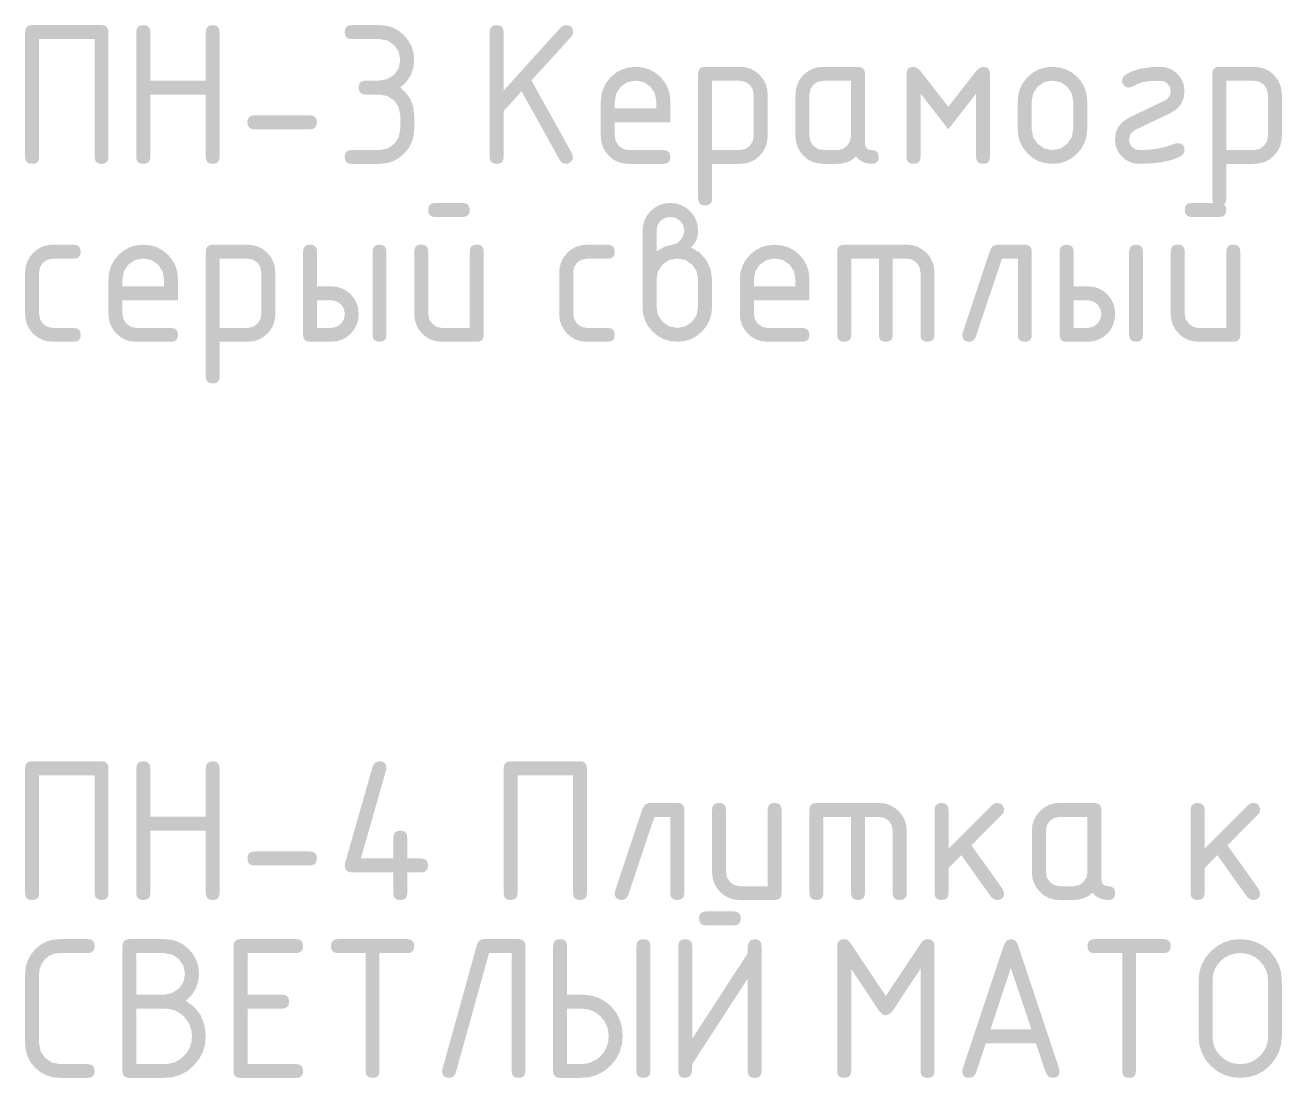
# Model space of a CAD drawing. Header units: millimetres. Extents: x 0 to 1189, y 0 to 841.
# Drawn here: x 1006.08 to 1033.48, y 406.19 to 429.15 of the extents above; entities that cross this region are included whole.
import ezdxf

# ---------------------------------------------------------------- set-up
doc = ezdxf.new("R2010")
doc.units = ezdxf.units.MM

msp = doc.modelspace()

# ---------------------------------------------------------------- hatches: boundary and pattern name
h = msp.add_hatch(color=7)
h.dxf.hatch_style = 2
h.paths.add_polyline_path([(1006.235297, 429.153161), (1007.750588, 429.153161), (1007.814916, 429.143653), (1007.861313, 429.115127), (1007.889416, 429.067585), (1007.898865, 429.001026), (1007.898865, 426.274715), (1007.889416, 426.208526), (1007.861313, 426.162336), (1007.814916, 426.135266), (1007.750588, 426.126438), (1007.684028, 426.135266), (1007.636486, 426.162336), (1007.607961, 426.208526), (1007.598452, 426.274715), (1007.598452, 428.848339), (1006.387432, 428.848339), (1006.387432, 426.274715), (1006.377924, 426.208526), (1006.349398, 426.162336), (1006.301856, 426.135266), (1006.235297, 426.126438), (1006.168419, 426.135266), (1006.120713, 426.162336), (1006.092127, 426.208526), (1006.08261, 426.274715), (1006.08261, 429.001026), (1006.092127, 429.067585), (1006.120713, 429.115127), (1006.168419, 429.143653)])
h = msp.add_hatch(color=7)
h.dxf.hatch_style = 2
h.paths.add_polyline_path([(1008.504978, 426.274715), (1008.504978, 429.001026), (1008.514496, 429.067585), (1008.543081, 429.115127), (1008.590787, 429.143653), (1008.657665, 429.153161), (1008.724224, 429.143653), (1008.771767, 429.115127), (1008.800292, 429.067585), (1008.809801, 429.001026), (1008.809801, 427.942693), (1010.02082, 427.942693), (1010.02082, 429.001026), (1010.030329, 429.067585), (1010.058854, 429.115127), (1010.106397, 429.143653), (1010.172956, 429.153161), (1010.237284, 429.143653), (1010.283681, 429.115127), (1010.311785, 429.067585), (1010.321233, 429.001026), (1010.321233, 426.274715), (1010.311785, 426.208526), (1010.283681, 426.162336), (1010.237284, 426.135266), (1010.172956, 426.126438), (1010.106397, 426.135266), (1010.058854, 426.162336), (1010.030329, 426.208526), (1010.02082, 426.274715), (1010.02082, 427.63787), (1008.809801, 427.63787), (1008.809801, 426.274715), (1008.800292, 426.208526), (1008.771767, 426.162336), (1008.724224, 426.135266), (1008.657665, 426.126438), (1008.590787, 426.135266), (1008.543081, 426.162336), (1008.514496, 426.208526)])
h = msp.add_hatch(color=7)
h.dxf.hatch_style = 2
h.paths.add_polyline_path([(1013.806928, 427.63787), (1013.502106, 427.63787), (1013.437778, 427.647379), (1013.391381, 427.675904), (1013.363277, 427.723447), (1013.353829, 427.790006), (1013.363277, 427.856884), (1013.391381, 427.90459), (1013.437778, 427.933175), (1013.502106, 427.942693), (1013.806928, 427.942693), (1013.981939, 427.976454), (1014.128838, 428.073882), (1014.227712, 428.220298), (1014.260027, 428.39524), (1014.227712, 428.570665), (1014.128838, 428.71715), (1013.981939, 428.816024), (1013.806928, 428.848339), (1013.201694, 428.848339), (1013.134816, 428.857856), (1013.08711, 428.886442), (1013.058524, 428.934148), (1013.049007, 429.001026), (1013.058524, 429.067585), (1013.08711, 429.115127), (1013.134816, 429.143653), (1013.201694, 429.153161), (1013.806928, 429.153161), (1013.957505, 429.139648), (1014.097488, 429.098798), (1014.225585, 429.030146), (1014.340505, 428.933226), (1014.43788, 428.815835), (1014.508074, 428.686558), (1014.550569, 428.546118), (1014.564849, 428.39524), (1014.545746, 428.216802), (1014.488506, 428.056243), (1014.393232, 427.913874), (1014.260027, 427.790006), (1014.393232, 427.66637), (1014.488506, 427.523976), (1014.545746, 427.363288), (1014.564849, 427.184771), (1014.564849, 426.879949), (1014.550569, 426.729993), (1014.508074, 426.591044), (1014.43788, 426.463153), (1014.340505, 426.346373), (1014.223725, 426.249686), (1014.095834, 426.181008), (1013.956885, 426.140029), (1013.806928, 426.126438), (1013.201694, 426.126438), (1013.134816, 426.135266), (1013.08711, 426.162336), (1013.058524, 426.208526), (1013.049007, 426.274715), (1013.058524, 426.341274), (1013.08711, 426.388817), (1013.134816, 426.417342), (1013.201694, 426.42685), (1013.806928, 426.42685), (1013.981939, 426.46137), (1014.128838, 426.562449), (1014.227712, 426.707488), (1014.260027, 426.884359), (1014.260027, 427.184771), (1014.227712, 427.359782), (1014.128838, 427.506681), (1013.981939, 427.605555)])
h = msp.add_hatch(color=7)
h.dxf.hatch_style = 2
h.paths.add_polyline_path([(1016.905131, 427.709528), (1016.515422, 427.277927), (1016.515422, 426.274715), (1016.505913, 426.208526), (1016.477388, 426.162336), (1016.429846, 426.135266), (1016.363287, 426.126438), (1016.296409, 426.135266), (1016.248703, 426.162336), (1016.220117, 426.208526), (1016.2106, 426.274715), (1016.2106, 429.001026), (1016.220117, 429.067585), (1016.248703, 429.115127), (1016.296409, 429.143653), (1016.363287, 429.153161), (1016.429846, 429.143653), (1016.477388, 429.115127), (1016.505913, 429.067585), (1016.515422, 429.001026), (1016.515422, 427.726616), (1017.760066, 429.102449), (1017.814774, 429.140414), (1017.878577, 429.153161), (1017.942906, 429.143653), (1017.989303, 429.115127), (1018.017406, 429.067585), (1018.026854, 429.001026), (1018.017346, 428.946938), (1017.98882, 428.899051), (1017.120656, 427.946551), (1018.005908, 426.350783), (1018.026854, 426.274715), (1018.016312, 426.220627), (1017.980552, 426.17274), (1017.932665, 426.13698), (1017.878577, 426.126438), (1017.796722, 426.145455), (1017.742978, 426.202506)])
h = msp.add_hatch(color=7)
h.paths.add_polyline_path([(1019.390889, 427.942693), (1019.215878, 427.910378), (1019.068979, 427.811503), (1018.970105, 427.664604), (1018.93779, 427.489594), (1018.93779, 427.336907), (1019.843988, 427.336907), (1019.843988, 427.489594), (1019.811673, 427.664604), (1019.712799, 427.811503), (1019.5659, 427.910378)])
h.paths.add_polyline_path([(1018.93779, 427.032636), (1018.93779, 426.731673), (1018.960114, 426.616055), (1019.027087, 426.516147), (1019.124859, 426.449175), (1019.238754, 426.42685), (1019.996123, 426.42685), (1020.063001, 426.417342), (1020.110707, 426.388817), (1020.139293, 426.341274), (1020.14881, 426.274715), (1020.139293, 426.208526), (1020.110707, 426.162336), (1020.063001, 426.135266), (1019.996123, 426.126438), (1019.238754, 426.126438), (1019.116341, 426.136903), (1019.004005, 426.168813), (1018.902108, 426.222944), (1018.811011, 426.300071), (1018.733195, 426.393089), (1018.677548, 426.495201), (1018.644122, 426.607649), (1018.632968, 426.731673), (1018.632968, 427.485184), (1018.646568, 427.63769), (1018.687607, 427.777948), (1018.756449, 427.906321), (1018.853454, 428.02317), (1018.969985, 428.119857), (1019.098194, 428.188535), (1019.238392, 428.229514), (1019.390889, 428.243105), (1019.543386, 428.229574), (1019.683584, 428.189017), (1019.811794, 428.121484), (1019.928324, 428.027028), (1020.025329, 427.910498), (1020.094171, 427.782289), (1020.135211, 427.642091), (1020.14881, 427.489594), (1020.14881, 427.032636)])
h = msp.add_hatch(color=7)
h.paths.add_polyline_path([(1020.754629, 428.094828), (1020.764146, 428.159156), (1020.792731, 428.205553), (1020.840437, 428.233657), (1020.907315, 428.243105), (1021.664685, 428.243105), (1021.787098, 428.23202), (1021.899434, 428.199077), (1022.001331, 428.144739), (1022.092428, 428.069472), (1022.170244, 427.975834), (1022.225891, 427.872688), (1022.259317, 427.760034), (1022.270471, 427.63787), (1022.270471, 426.731673), (1022.259317, 426.609509), (1022.225891, 426.496855), (1022.170244, 426.393709), (1022.092428, 426.300071), (1022.001331, 426.222944), (1021.899434, 426.168813), (1021.787098, 426.136903), (1021.664685, 426.126438), (1021.059451, 426.126438), (1021.059451, 425.364659), (1021.049942, 425.30033), (1021.021417, 425.253933), (1020.973875, 425.22583), (1020.907315, 425.216382), (1020.840437, 425.22583), (1020.792731, 425.253933), (1020.764146, 425.30033), (1020.754629, 425.364659)])
h.paths.add_polyline_path([(1021.059451, 427.938283), (1021.059451, 426.42685), (1021.664685, 426.42685), (1021.780234, 426.449175), (1021.876352, 426.516147), (1021.943324, 426.614401), (1021.965649, 426.731673), (1021.965649, 427.63787), (1021.943876, 427.755142), (1021.880762, 427.853396), (1021.782438, 427.918163), (1021.664685, 427.938283)])
h = msp.add_hatch(color=7)
h.paths.add_polyline_path([(1024.087309, 427.938283), (1023.482075, 427.938283), (1023.364322, 427.91651), (1023.265998, 427.853396), (1023.202884, 427.755142), (1023.181111, 427.63787), (1023.181111, 426.731673), (1023.203436, 426.616055), (1023.270408, 426.516147), (1023.36818, 426.449175), (1023.482075, 426.42685), (1023.786346, 426.42685), (1023.901894, 426.449175), (1023.998012, 426.516147), (1024.064985, 426.614401), (1024.087309, 426.731673)])
h.paths.add_polyline_path([(1024.692544, 426.274715), (1024.683095, 426.208526), (1024.654992, 426.162336), (1024.608595, 426.135266), (1024.544267, 426.126438), (1024.44187, 426.136016), (1024.35017, 426.165023), (1024.268702, 426.213875), (1024.197001, 426.282983), (1024.107334, 426.213875), (1024.009243, 426.165023), (1023.902368, 426.136016), (1023.786346, 426.126438), (1023.482075, 426.126438), (1023.359662, 426.136903), (1023.247326, 426.168813), (1023.145429, 426.222944), (1023.054332, 426.300071), (1022.976516, 426.393089), (1022.920869, 426.495201), (1022.887443, 426.607649), (1022.876289, 426.731673), (1022.876289, 427.63787), (1022.887443, 427.760034), (1022.920869, 427.872688), (1022.976516, 427.975834), (1023.054332, 428.069472), (1023.145429, 428.144739), (1023.247326, 428.199077), (1023.359662, 428.23202), (1023.482075, 428.243105), (1024.239445, 428.243105), (1024.306323, 428.233657), (1024.354029, 428.205553), (1024.382614, 428.159156), (1024.392131, 428.094828), (1024.392131, 426.579537), (1024.40164, 426.512659), (1024.430165, 426.464953), (1024.477707, 426.436368), (1024.544267, 426.42685), (1024.608595, 426.417342), (1024.654992, 426.388817), (1024.683095, 426.341274)])
h = msp.add_hatch(color=7)
h.dxf.hatch_style = 2
h.paths.add_polyline_path([(1026.208714, 426.879949), (1025.60348, 427.658817), (1025.60348, 426.274715), (1025.593971, 426.208526), (1025.565446, 426.162336), (1025.517903, 426.135266), (1025.451344, 426.126438), (1025.384466, 426.135266), (1025.33676, 426.162336), (1025.308175, 426.208526), (1025.298657, 426.274715), (1025.298657, 428.094828), (1025.308175, 428.159156), (1025.33676, 428.205553), (1025.384466, 428.233657), (1025.451344, 428.243105), (1025.527412, 428.220298), (1025.60348, 428.149949), (1026.208714, 427.371082), (1026.814499, 428.149949), (1026.890567, 428.220298), (1026.966635, 428.243105), (1027.030963, 428.233657), (1027.07736, 428.205553), (1027.105464, 428.159156), (1027.114912, 428.094828), (1027.114912, 426.274715), (1027.105464, 426.208526), (1027.07736, 426.162336), (1027.030963, 426.135266), (1026.966635, 426.126438), (1026.900076, 426.135266), (1026.852533, 426.162336), (1026.824008, 426.208526), (1026.814499, 426.274715), (1026.814499, 427.658817)])
h = msp.add_hatch(color=7)
h.paths.add_polyline_path([(1027.721026, 426.879949), (1027.721026, 427.485184), (1027.734625, 427.63769), (1027.775665, 427.777948), (1027.844507, 427.906321), (1027.941512, 428.02317), (1028.058042, 428.119857), (1028.186251, 428.188535), (1028.32645, 428.229514), (1028.478947, 428.243105), (1028.631444, 428.229574), (1028.771642, 428.189017), (1028.899851, 428.121484), (1029.016382, 428.027028), (1029.113387, 427.910429), (1029.182228, 427.781738), (1029.223268, 427.64023), (1029.236868, 427.485184), (1029.236868, 426.879949), (1029.222588, 426.729993), (1029.180093, 426.591044), (1029.109899, 426.463153), (1029.012523, 426.346373), (1028.897603, 426.249686), (1028.769506, 426.181008), (1028.629523, 426.140029), (1028.478947, 426.126438), (1028.32645, 426.140029), (1028.186251, 426.181008), (1028.058042, 426.249686), (1027.941512, 426.346373), (1027.844507, 426.463153), (1027.775665, 426.591044), (1027.734625, 426.729993)])
h.paths.add_polyline_path([(1028.932046, 426.884359), (1028.932046, 427.489594), (1028.899731, 427.663157), (1028.800856, 427.811503), (1028.653958, 427.910378), (1028.478947, 427.942693), (1028.303936, 427.910378), (1028.157037, 427.811503), (1028.058163, 427.663157), (1028.025848, 427.489594), (1028.025848, 426.884359), (1028.058163, 426.707488), (1028.157037, 426.562449), (1028.303936, 426.46137), (1028.478947, 426.42685), (1028.653958, 426.46137), (1028.800856, 426.562449), (1028.899731, 426.708935)])
h = msp.add_hatch(color=7)
h.dxf.hatch_style = 2
h.paths.add_polyline_path([(1031.205842, 426.579537), (1031.27272, 426.57002), (1031.320426, 426.541434), (1031.349011, 426.493728), (1031.358528, 426.42685), (1031.336755, 426.351265), (1031.273641, 426.291803), (1031.107855, 426.219456), (1030.902329, 426.167779), (1030.657012, 426.136773), (1030.371853, 426.126438), (1030.267277, 426.135947), (1030.169833, 426.164472), (1030.080243, 426.212014), (1029.999231, 426.278574), (1029.930123, 426.359654), (1029.881271, 426.449726), (1029.852264, 426.54848), (1029.842686, 426.655605), (1029.861789, 426.809428), (1029.91903, 426.940721), (1030.014304, 427.049069), (1030.147508, 427.13406), (1030.930785, 427.51054), (1030.983943, 427.546507), (1031.022425, 427.591568), (1031.045817, 427.646966), (1031.053706, 427.713938), (1031.037721, 427.800617), (1030.990316, 427.874893), (1030.914387, 427.922504), (1030.829362, 427.938283), (1030.603226, 427.931461), (1030.444062, 427.908517), (1030.336093, 427.870621), (1030.215308, 427.807094), (1030.147508, 427.790006), (1030.089837, 427.800066), (1030.041675, 427.832449), (1030.005915, 427.883712), (1029.995373, 427.938283), (1030.014941, 428.013937), (1030.07585, 428.073882), (1030.222577, 428.148459), (1030.396795, 428.201281), (1030.598919, 428.232709), (1030.829362, 428.243105), (1030.933937, 428.233596), (1031.031382, 428.205071), (1031.120972, 428.157529), (1031.201983, 428.090969), (1031.271092, 428.008261), (1031.319943, 427.91837), (1031.348951, 427.820521), (1031.358528, 427.713938), (1031.339425, 427.560115), (1031.282185, 427.428822), (1031.186911, 427.320474), (1031.053706, 427.235483), (1030.274839, 426.862862), (1030.179341, 426.780111), (1030.147508, 426.655605), (1030.163494, 426.568926), (1030.210898, 426.49465), (1030.285174, 426.444834), (1030.371853, 426.42685), (1030.587051, 426.435627), (1030.787883, 426.461922), (1030.974452, 426.505683), (1031.146862, 426.566859)])
h = msp.add_hatch(color=7)
h.paths.add_polyline_path([(1031.964347, 428.094828), (1031.973864, 428.159156), (1032.00245, 428.205553), (1032.050156, 428.233657), (1032.117034, 428.243105), (1032.874403, 428.243105), (1032.996816, 428.23202), (1033.109152, 428.199077), (1033.211049, 428.144739), (1033.302146, 428.069472), (1033.379962, 427.975834), (1033.435609, 427.872688), (1033.469035, 427.760034), (1033.480189, 427.63787), (1033.480189, 426.731673), (1033.469035, 426.609509), (1033.435609, 426.496855), (1033.379962, 426.393709), (1033.302146, 426.300071), (1033.211049, 426.222944), (1033.109152, 426.168813), (1032.996816, 426.136903), (1032.874403, 426.126438), (1032.269169, 426.126438), (1032.269169, 425.364659), (1032.25966, 425.30033), (1032.231135, 425.253933), (1032.183593, 425.22583), (1032.117034, 425.216382), (1032.050156, 425.22583), (1032.00245, 425.253933), (1031.973864, 425.30033), (1031.964347, 425.364659)])
h.paths.add_polyline_path([(1032.269169, 427.938283), (1032.269169, 426.42685), (1032.874403, 426.42685), (1032.989952, 426.449175), (1033.08607, 426.516147), (1033.153043, 426.614401), (1033.175367, 426.731673), (1033.175367, 427.63787), (1033.153594, 427.755142), (1033.09048, 427.853396), (1032.992157, 427.918163), (1032.874403, 427.938283)])
h = msp.add_hatch(color=7)
h.dxf.hatch_style = 2
h.paths.add_polyline_path([(1012.290502, 426.879949), (1011.080033, 426.879949), (1011.013155, 426.889467), (1010.965449, 426.918052), (1010.936864, 426.965758), (1010.927347, 427.032636), (1010.936864, 427.099195), (1010.965449, 427.146738), (1011.013155, 427.175263), (1011.080033, 427.184771), (1012.290502, 427.184771), (1012.35738, 427.175263), (1012.405086, 427.146738), (1012.433672, 427.099195), (1012.443189, 427.032636), (1012.433672, 426.965758), (1012.405086, 426.918052), (1012.35738, 426.889467)])
h = msp.add_hatch(color=7)
h.paths.add_polyline_path([(1016.081208, 424.214264), (1016.081208, 422.394151), (1016.071691, 422.327962), (1016.043105, 422.281772), (1015.995399, 422.254702), (1015.928522, 422.245874), (1015.171152, 422.245874), (1015.048739, 422.256339), (1014.936403, 422.288249), (1014.834506, 422.34238), (1014.743409, 422.419507), (1014.665593, 422.513145), (1014.609946, 422.616291), (1014.57652, 422.728946), (1014.565366, 422.851109), (1014.565366, 424.214264), (1014.574883, 424.281142), (1014.603469, 424.328848), (1014.651175, 424.357434), (1014.718053, 424.366951), (1014.784612, 424.357434), (1014.832154, 424.328848), (1014.86068, 424.281142), (1014.870188, 424.214264), (1014.870188, 422.851109), (1014.892512, 422.735974), (1014.959485, 422.639442), (1015.057257, 422.569093), (1015.171152, 422.546287), (1015.776386, 422.546287), (1015.776386, 424.214264), (1015.785895, 424.281142), (1015.81442, 424.328848), (1015.861962, 424.357434), (1015.928522, 424.366951), (1015.995399, 424.357434), (1016.043105, 424.328848), (1016.071691, 424.281142)])
h.paths.add_polyline_path([(1015.623699, 424.967775), (1015.018465, 424.967775), (1014.954137, 424.977292), (1014.90774, 425.005878), (1014.879636, 425.053584), (1014.870188, 425.120462), (1014.879636, 425.187021), (1014.90774, 425.234563), (1014.954137, 425.263089), (1015.018465, 425.272597), (1015.623699, 425.272597), (1015.690577, 425.263089), (1015.738283, 425.234563), (1015.766869, 425.187021), (1015.776386, 425.120462), (1015.766869, 425.053584), (1015.738283, 425.005878), (1015.690577, 424.977292)])
h = msp.add_hatch(color=7)
h.paths.add_polyline_path([(1019.847305, 424.214264), (1020.031204, 424.324989), (1020.19898, 424.362541), (1020.290344, 424.390033), (1020.372613, 424.468374), (1020.43304, 424.567869), (1020.452539, 424.667363), (1020.430491, 424.78491), (1020.363794, 424.883439), (1020.265539, 424.947725), (1020.148268, 424.967775), (1020.030515, 424.946071), (1019.932192, 424.883439), (1019.869078, 424.78491), (1019.847305, 424.667363)])
h.paths.add_polyline_path([(1020.600816, 424.30301), (1020.788781, 424.188977), (1020.935404, 424.024095), (1021.027043, 423.824417), (1021.058325, 423.60903), (1021.058325, 422.999386), (1021.044045, 422.848809), (1021.00155, 422.708826), (1020.931356, 422.580729), (1020.83398, 422.465809), (1020.71906, 422.369123), (1020.590963, 422.300445), (1020.45098, 422.259465), (1020.300404, 422.245874), (1020.147907, 422.259465), (1020.007708, 422.300445), (1019.879499, 422.369123), (1019.762969, 422.465809), (1019.665964, 422.582589), (1019.597122, 422.71048), (1019.556082, 422.849429), (1019.542483, 422.999386), (1019.542483, 424.667363), (1019.553636, 424.789526), (1019.587062, 424.902181), (1019.642709, 425.005327), (1019.720525, 425.098965), (1019.813483, 425.174464), (1019.915173, 425.228776), (1020.026476, 425.26159), (1020.148268, 425.272597), (1020.270431, 425.26153), (1020.383086, 425.228293), (1020.486232, 425.172836), (1020.57987, 425.095106), (1020.655137, 425.003699), (1020.709474, 424.901698), (1020.742418, 424.789466), (1020.753503, 424.667363), (1020.743986, 424.558575), (1020.7154, 424.461415), (1020.667694, 424.37614)])
h.paths.add_polyline_path([(1020.753503, 423.003795), (1020.753503, 423.60903), (1020.721188, 423.782594), (1020.622314, 423.930939), (1020.475415, 424.029814), (1020.300404, 424.062129), (1020.125393, 424.029814), (1019.978494, 423.930939), (1019.87962, 423.782594), (1019.847305, 423.60903), (1019.847305, 423.003795), (1019.87962, 422.826924), (1019.978494, 422.681886), (1020.125393, 422.580806), (1020.300404, 422.546287), (1020.475415, 422.580806), (1020.622314, 422.681886), (1020.721188, 422.828371)])
h = msp.add_hatch(color=7)
h.paths.add_polyline_path([(1032.573422, 424.214264), (1032.573422, 422.394151), (1032.563905, 422.327962), (1032.535319, 422.281772), (1032.487613, 422.254702), (1032.420735, 422.245874), (1031.663365, 422.245874), (1031.540953, 422.256339), (1031.428617, 422.288249), (1031.326719, 422.34238), (1031.235622, 422.419507), (1031.157806, 422.513145), (1031.102159, 422.616291), (1031.068733, 422.728946), (1031.05758, 422.851109), (1031.05758, 424.214264), (1031.067097, 424.281142), (1031.095683, 424.328848), (1031.143389, 424.357434), (1031.210266, 424.366951), (1031.276826, 424.357434), (1031.324368, 424.328848), (1031.352893, 424.281142), (1031.362402, 424.214264), (1031.362402, 422.851109), (1031.384726, 422.735974), (1031.451699, 422.639442), (1031.549471, 422.569093), (1031.663365, 422.546287), (1032.2686, 422.546287), (1032.2686, 424.214264), (1032.278108, 424.281142), (1032.306634, 424.328848), (1032.354176, 424.357434), (1032.420735, 424.366951), (1032.487613, 424.357434), (1032.535319, 424.328848), (1032.563905, 424.281142)])
h.paths.add_polyline_path([(1032.115913, 424.967775), (1031.510679, 424.967775), (1031.44635, 424.977292), (1031.399953, 425.005878), (1031.37185, 425.053584), (1031.362402, 425.120462), (1031.37185, 425.187021), (1031.399953, 425.234563), (1031.44635, 425.263089), (1031.510679, 425.272597), (1032.115913, 425.272597), (1032.182791, 425.263089), (1032.230497, 425.234563), (1032.259083, 425.187021), (1032.2686, 425.120462), (1032.259083, 425.053584), (1032.230497, 425.005878), (1032.182791, 424.977292)])
h = msp.add_hatch(color=7)
h.dxf.hatch_style = 2
h.paths.add_polyline_path([(1006.387432, 423.757307), (1006.387432, 422.851109), (1006.409757, 422.735491), (1006.476729, 422.635583), (1006.574501, 422.568611), (1006.688396, 422.546287), (1007.140944, 422.546287), (1007.207822, 422.536778), (1007.255527, 422.508253), (1007.284113, 422.46071), (1007.29363, 422.394151), (1007.284113, 422.327962), (1007.255527, 422.281772), (1007.207822, 422.254702), (1007.140944, 422.245874), (1006.688396, 422.245874), (1006.565983, 422.256339), (1006.453647, 422.288249), (1006.35175, 422.34238), (1006.260653, 422.419507), (1006.182837, 422.512525), (1006.12719, 422.614637), (1006.093764, 422.727085), (1006.08261, 422.851109), (1006.08261, 423.757307), (1006.093764, 423.87947), (1006.12719, 423.992124), (1006.182837, 424.09527), (1006.260653, 424.188908), (1006.35175, 424.264175), (1006.453647, 424.318513), (1006.565983, 424.351456), (1006.688396, 424.362541), (1007.140944, 424.362541), (1007.207822, 424.353032), (1007.255527, 424.324507), (1007.284113, 424.276965), (1007.29363, 424.210405), (1007.284113, 424.143528), (1007.255527, 424.095822), (1007.207822, 424.067236), (1007.140944, 424.057719), (1006.688396, 424.057719), (1006.570643, 424.035946), (1006.472319, 423.972832), (1006.409205, 423.874578)])
h = msp.add_hatch(color=7)
h.paths.add_polyline_path([(1008.657336, 424.062129), (1008.482325, 424.029814), (1008.335426, 423.930939), (1008.236552, 423.78404), (1008.204237, 423.60903), (1008.204237, 423.456343), (1009.110435, 423.456343), (1009.110435, 423.60903), (1009.07812, 423.78404), (1008.979246, 423.930939), (1008.832347, 424.029814)])
h.paths.add_polyline_path([(1008.204237, 423.152072), (1008.204237, 422.851109), (1008.226561, 422.735491), (1008.293534, 422.635583), (1008.391306, 422.568611), (1008.505201, 422.546287), (1009.262571, 422.546287), (1009.329448, 422.536778), (1009.377154, 422.508253), (1009.40574, 422.46071), (1009.415257, 422.394151), (1009.40574, 422.327962), (1009.377154, 422.281772), (1009.329448, 422.254702), (1009.262571, 422.245874), (1008.505201, 422.245874), (1008.382788, 422.256339), (1008.270452, 422.288249), (1008.168555, 422.34238), (1008.077458, 422.419507), (1007.999642, 422.512525), (1007.943995, 422.614637), (1007.910569, 422.727085), (1007.899415, 422.851109), (1007.899415, 423.60462), (1007.913015, 423.757126), (1007.954054, 423.897384), (1008.022896, 424.025757), (1008.119901, 424.142606), (1008.236432, 424.239293), (1008.364641, 424.307971), (1008.504839, 424.34895), (1008.657336, 424.362541), (1008.809833, 424.34901), (1008.950031, 424.308453), (1009.078241, 424.24092), (1009.194771, 424.146465), (1009.291776, 424.029934), (1009.360618, 423.901725), (1009.401658, 423.761527), (1009.415257, 423.60903), (1009.415257, 423.152072)])
h = msp.add_hatch(color=7)
h.paths.add_polyline_path([(1010.021163, 424.214264), (1010.03068, 424.278593), (1010.059266, 424.324989), (1010.106972, 424.353093), (1010.17385, 424.362541), (1010.931219, 424.362541), (1011.053632, 424.351456), (1011.165968, 424.318513), (1011.267866, 424.264175), (1011.358962, 424.188908), (1011.436779, 424.09527), (1011.492425, 423.992124), (1011.525851, 423.87947), (1011.537005, 423.757307), (1011.537005, 422.851109), (1011.525851, 422.728946), (1011.492425, 422.616291), (1011.436779, 422.513145), (1011.358962, 422.419507), (1011.267866, 422.34238), (1011.165968, 422.288249), (1011.053632, 422.256339), (1010.931219, 422.245874), (1010.325985, 422.245874), (1010.325985, 421.484095), (1010.316477, 421.419766), (1010.287951, 421.373369), (1010.240409, 421.345266), (1010.17385, 421.335818), (1010.106972, 421.345266), (1010.059266, 421.373369), (1010.03068, 421.419766), (1010.021163, 421.484095)])
h.paths.add_polyline_path([(1010.325985, 424.057719), (1010.325985, 422.546287), (1010.931219, 422.546287), (1011.046768, 422.568611), (1011.142886, 422.635583), (1011.209859, 422.733838), (1011.232183, 422.851109), (1011.232183, 423.757307), (1011.21041, 423.874578), (1011.147296, 423.972832), (1011.048973, 424.037599), (1010.931219, 424.057719)])
h = msp.add_hatch(color=7)
h.paths.add_polyline_path([(1013.353931, 422.851109), (1013.342846, 422.728946), (1013.309902, 422.616291), (1013.255565, 422.513145), (1013.180298, 422.419507), (1013.08666, 422.34238), (1012.983514, 422.288249), (1012.870859, 422.256339), (1012.748696, 422.245874), (1012.295597, 422.245874), (1012.228719, 422.254702), (1012.181014, 422.281772), (1012.152428, 422.327962), (1012.142911, 422.394151), (1012.142911, 424.214264), (1012.152428, 424.278593), (1012.181014, 424.324989), (1012.228719, 424.353093), (1012.295597, 424.362541), (1012.362157, 424.353093), (1012.409699, 424.324989), (1012.438224, 424.278593), (1012.447733, 424.214264), (1012.447733, 423.456343), (1012.748696, 423.456343), (1012.870859, 423.445345), (1012.983514, 423.41259), (1013.08666, 423.358442), (1013.180298, 423.283261), (1013.255565, 423.189538), (1013.309902, 423.086202), (1013.342846, 422.973358)])
h.paths.add_polyline_path([(1013.052967, 422.851109), (1013.030919, 422.968655), (1012.964222, 423.067185), (1012.865967, 423.130299), (1012.748696, 423.152072), (1012.447733, 423.152072), (1012.447733, 422.546287), (1012.748696, 422.546287), (1012.865967, 422.568611), (1012.964222, 422.635583), (1013.030919, 422.733838)])
h.paths.add_polyline_path([(1013.658753, 424.214264), (1013.668261, 424.278593), (1013.696787, 424.324989), (1013.744329, 424.353093), (1013.810888, 424.362541), (1013.875217, 424.353093), (1013.921614, 424.324989), (1013.949717, 424.278593), (1013.959165, 424.214264), (1013.959165, 422.394151), (1013.949717, 422.327962), (1013.921614, 422.281772), (1013.875217, 422.254702), (1013.810888, 422.245874), (1013.744329, 422.254702), (1013.696787, 422.281772), (1013.668261, 422.327962), (1013.658753, 422.394151)])
h = msp.add_hatch(color=7)
h.dxf.hatch_style = 2
h.paths.add_polyline_path([(1018.0305, 423.757307), (1018.0305, 422.851109), (1018.052824, 422.735491), (1018.119797, 422.635583), (1018.217569, 422.568611), (1018.331463, 422.546287), (1018.784011, 422.546287), (1018.850889, 422.536778), (1018.898595, 422.508253), (1018.927181, 422.46071), (1018.936698, 422.394151), (1018.927181, 422.327962), (1018.898595, 422.281772), (1018.850889, 422.254702), (1018.784011, 422.245874), (1018.331463, 422.245874), (1018.209051, 422.256339), (1018.096715, 422.288249), (1017.994817, 422.34238), (1017.90372, 422.419507), (1017.825904, 422.512525), (1017.770257, 422.614637), (1017.736831, 422.727085), (1017.725678, 422.851109), (1017.725678, 423.757307), (1017.736831, 423.87947), (1017.770257, 423.992124), (1017.825904, 424.09527), (1017.90372, 424.188908), (1017.994817, 424.264175), (1018.096715, 424.318513), (1018.209051, 424.351456), (1018.331463, 424.362541), (1018.784011, 424.362541), (1018.850889, 424.353032), (1018.898595, 424.324507), (1018.927181, 424.276965), (1018.936698, 424.210405), (1018.927181, 424.143528), (1018.898595, 424.095822), (1018.850889, 424.067236), (1018.784011, 424.057719), (1018.331463, 424.057719), (1018.21371, 424.035946), (1018.115387, 423.972832), (1018.052273, 423.874578)])
h = msp.add_hatch(color=7)
h.paths.add_polyline_path([(1022.422152, 424.062129), (1022.247141, 424.029814), (1022.100242, 423.930939), (1022.001368, 423.78404), (1021.969053, 423.60903), (1021.969053, 423.456343), (1022.875251, 423.456343), (1022.875251, 423.60903), (1022.842936, 423.78404), (1022.744061, 423.930939), (1022.597162, 424.029814)])
h.paths.add_polyline_path([(1021.969053, 423.152072), (1021.969053, 422.851109), (1021.991377, 422.735491), (1022.05835, 422.635583), (1022.156121, 422.568611), (1022.270016, 422.546287), (1023.027386, 422.546287), (1023.094264, 422.536778), (1023.14197, 422.508253), (1023.170556, 422.46071), (1023.180073, 422.394151), (1023.170556, 422.327962), (1023.14197, 422.281772), (1023.094264, 422.254702), (1023.027386, 422.245874), (1022.270016, 422.245874), (1022.147603, 422.256339), (1022.035267, 422.288249), (1021.93337, 422.34238), (1021.842273, 422.419507), (1021.764457, 422.512525), (1021.70881, 422.614637), (1021.675384, 422.727085), (1021.664231, 422.851109), (1021.664231, 423.60462), (1021.67783, 423.757126), (1021.71887, 423.897384), (1021.787711, 424.025757), (1021.884717, 424.142606), (1022.001247, 424.239293), (1022.129456, 424.307971), (1022.269654, 424.34895), (1022.422152, 424.362541), (1022.574649, 424.34901), (1022.714847, 424.308453), (1022.843056, 424.24092), (1022.959586, 424.146465), (1023.056592, 424.029934), (1023.125433, 423.901725), (1023.166473, 423.761527), (1023.180073, 423.60903), (1023.180073, 423.152072)])
h = msp.add_hatch(color=7)
h.dxf.hatch_style = 2
h.paths.add_polyline_path([(1023.938665, 424.362541), (1025.30182, 424.362541), (1025.423294, 424.351456), (1025.534433, 424.318513), (1025.636064, 424.264175), (1025.729012, 424.188908), (1025.806828, 424.09527), (1025.862475, 423.992124), (1025.895901, 423.87947), (1025.907055, 423.757307), (1025.907055, 422.394151), (1025.897538, 422.327962), (1025.868952, 422.281772), (1025.821246, 422.254702), (1025.754368, 422.245874), (1025.687809, 422.254702), (1025.640267, 422.281772), (1025.611741, 422.327962), (1025.602233, 422.394151), (1025.602233, 423.757307), (1025.58046, 423.874578), (1025.517346, 423.972832), (1025.419091, 424.037599), (1025.30182, 424.057719), (1024.996998, 424.057719), (1024.996998, 422.394151), (1024.987481, 422.327962), (1024.958896, 422.281772), (1024.91119, 422.254702), (1024.844312, 422.245874), (1024.780216, 422.254702), (1024.733793, 422.281772), (1024.705561, 422.327962), (1024.696035, 422.394151), (1024.696035, 424.057719), (1024.0908, 424.057719), (1024.0908, 422.394151), (1024.081292, 422.327962), (1024.052767, 422.281772), (1024.005224, 422.254702), (1023.938665, 422.245874), (1023.871787, 422.254702), (1023.824081, 422.281772), (1023.795495, 422.327962), (1023.785978, 422.394151), (1023.785978, 424.214264), (1023.795495, 424.278593), (1023.824081, 424.324989), (1023.871787, 424.353093)])
h = msp.add_hatch(color=7)
h.dxf.hatch_style = 2
h.paths.add_polyline_path([(1027.271298, 424.362541), (1027.876532, 424.362541), (1027.94341, 424.353093), (1027.991116, 424.324989), (1028.019702, 424.278593), (1028.029219, 424.214264), (1028.029219, 422.394151), (1028.019702, 422.327962), (1027.991116, 422.281772), (1027.94341, 422.254702), (1027.876532, 422.245874), (1027.809973, 422.254702), (1027.76243, 422.281772), (1027.733905, 422.327962), (1027.724397, 422.394151), (1027.724397, 424.057719), (1027.377131, 424.057719), (1026.805521, 422.347298), (1026.754809, 422.271161), (1026.666063, 422.245874), (1026.599185, 422.255383), (1026.551479, 422.283908), (1026.522894, 422.33145), (1026.513377, 422.39801), (1026.522196, 422.444863), (1027.119162, 424.23962), (1027.179107, 424.332913)])
h = msp.add_hatch(color=7)
h.paths.add_polyline_path([(1029.846144, 422.851109), (1029.83506, 422.728946), (1029.802116, 422.616291), (1029.747778, 422.513145), (1029.672512, 422.419507), (1029.578874, 422.34238), (1029.475728, 422.288249), (1029.363073, 422.256339), (1029.24091, 422.245874), (1028.787811, 422.245874), (1028.720933, 422.254702), (1028.673227, 422.281772), (1028.644642, 422.327962), (1028.635124, 422.394151), (1028.635124, 424.214264), (1028.644642, 424.278593), (1028.673227, 424.324989), (1028.720933, 424.353093), (1028.787811, 424.362541), (1028.85437, 424.353093), (1028.901913, 424.324989), (1028.930438, 424.278593), (1028.939947, 424.214264), (1028.939947, 423.456343), (1029.24091, 423.456343), (1029.363073, 423.445345), (1029.475728, 423.41259), (1029.578874, 423.358442), (1029.672512, 423.283261), (1029.747778, 423.189538), (1029.802116, 423.086202), (1029.83506, 422.973358)])
h.paths.add_polyline_path([(1029.545181, 422.851109), (1029.523132, 422.968655), (1029.456435, 423.067185), (1029.358181, 423.130299), (1029.24091, 423.152072), (1028.939947, 423.152072), (1028.939947, 422.546287), (1029.24091, 422.546287), (1029.358181, 422.568611), (1029.456435, 422.635583), (1029.523132, 422.733838)])
h.paths.add_polyline_path([(1030.150966, 424.214264), (1030.160475, 424.278593), (1030.189, 424.324989), (1030.236543, 424.353093), (1030.303102, 424.362541), (1030.36743, 424.353093), (1030.413827, 424.324989), (1030.441931, 424.278593), (1030.451379, 424.214264), (1030.451379, 422.394151), (1030.441931, 422.327962), (1030.413827, 422.281772), (1030.36743, 422.254702), (1030.303102, 422.245874), (1030.236543, 422.254702), (1030.189, 422.281772), (1030.160475, 422.327962), (1030.150966, 422.394151)])
h = msp.add_hatch(color=7)
h.dxf.hatch_style = 2
h.paths.add_polyline_path([(1006.235297, 413.094682), (1007.750588, 413.094682), (1007.814916, 413.085174), (1007.861313, 413.056648), (1007.889416, 413.009106), (1007.898865, 412.942547), (1007.898865, 410.216236), (1007.889416, 410.150047), (1007.861313, 410.103857), (1007.814916, 410.076787), (1007.750588, 410.067959), (1007.684028, 410.076787), (1007.636486, 410.103857), (1007.607961, 410.150047), (1007.598452, 410.216236), (1007.598452, 412.78986), (1006.387432, 412.78986), (1006.387432, 410.216236), (1006.377924, 410.150047), (1006.349398, 410.103857), (1006.301856, 410.076787), (1006.235297, 410.067959), (1006.168419, 410.076787), (1006.120713, 410.103857), (1006.092127, 410.150047), (1006.08261, 410.216236), (1006.08261, 412.942547), (1006.092127, 413.009106), (1006.120713, 413.056648), (1006.168419, 413.085174)])
h = msp.add_hatch(color=7)
h.dxf.hatch_style = 2
h.paths.add_polyline_path([(1008.505382, 410.216236), (1008.505382, 412.942547), (1008.514899, 413.009106), (1008.543484, 413.056648), (1008.59119, 413.085174), (1008.658068, 413.094682), (1008.724627, 413.085174), (1008.77217, 413.056648), (1008.800695, 413.009106), (1008.810204, 412.942547), (1008.810204, 411.884213), (1010.021224, 411.884213), (1010.021224, 412.942547), (1010.030732, 413.009106), (1010.059257, 413.056648), (1010.1068, 413.085174), (1010.173359, 413.094682), (1010.237688, 413.085174), (1010.284084, 413.056648), (1010.312188, 413.009106), (1010.321636, 412.942547), (1010.321636, 410.216236), (1010.312188, 410.150047), (1010.284084, 410.103857), (1010.237688, 410.076787), (1010.173359, 410.067959), (1010.1068, 410.076787), (1010.059257, 410.103857), (1010.030732, 410.150047), (1010.021224, 410.216236), (1010.021224, 411.579391), (1008.810204, 411.579391), (1008.810204, 410.216236), (1008.800695, 410.150047), (1008.77217, 410.103857), (1008.724627, 410.076787), (1008.658068, 410.067959), (1008.59119, 410.076787), (1008.543484, 410.103857), (1008.514899, 410.150047)])
h = msp.add_hatch(color=7)
h.dxf.hatch_style = 2
h.paths.add_polyline_path([(1013.050217, 410.82147), (1013.054626, 410.863914), (1013.659861, 412.98499), (1013.713535, 413.066708), (1013.808138, 413.094682), (1013.874697, 413.085174), (1013.922239, 413.056648), (1013.950765, 413.009106), (1013.960273, 412.942547), (1013.952005, 412.900103), (1013.401892, 410.974157), (1014.10855, 410.974157), (1014.10855, 411.431114), (1014.118067, 411.497071), (1014.146653, 411.543287), (1014.194359, 411.570486), (1014.261237, 411.579391), (1014.327796, 411.570486), (1014.375338, 411.543287), (1014.403864, 411.497071), (1014.413372, 411.431114), (1014.413372, 410.974157), (1014.718194, 410.974157), (1014.782523, 410.964562), (1014.828919, 410.935848), (1014.857023, 410.888116), (1014.866471, 410.82147), (1014.857023, 410.754911), (1014.828919, 410.707369), (1014.782523, 410.678843), (1014.718194, 410.669335), (1014.413372, 410.669335), (1014.413372, 410.216236), (1014.403864, 410.150047), (1014.375338, 410.103857), (1014.327796, 410.076787), (1014.261237, 410.067959), (1014.194359, 410.076787), (1014.146653, 410.103857), (1014.118067, 410.150047), (1014.10855, 410.216236), (1014.10855, 410.669335), (1013.202903, 410.669335), (1013.136025, 410.678843), (1013.088319, 410.707369), (1013.059734, 410.754911)])
h = msp.add_hatch(color=7)
h.dxf.hatch_style = 2
h.paths.add_polyline_path([(1016.666323, 413.094682), (1018.181614, 413.094682), (1018.245943, 413.085174), (1018.292339, 413.056648), (1018.320443, 413.009106), (1018.329891, 412.942547), (1018.329891, 410.216236), (1018.320443, 410.150047), (1018.292339, 410.103857), (1018.245943, 410.076787), (1018.181614, 410.067959), (1018.115055, 410.076787), (1018.067513, 410.103857), (1018.038987, 410.150047), (1018.029479, 410.216236), (1018.029479, 412.78986), (1016.818459, 412.78986), (1016.818459, 410.216236), (1016.80895, 410.150047), (1016.780425, 410.103857), (1016.732883, 410.076787), (1016.666323, 410.067959), (1016.599445, 410.076787), (1016.551739, 410.103857), (1016.523154, 410.150047), (1016.513637, 410.216236), (1016.513637, 412.942547), (1016.523154, 413.009106), (1016.551739, 413.056648), (1016.599445, 413.085174)])
h = msp.add_hatch(color=7)
h.dxf.hatch_style = 2
h.paths.add_polyline_path([(1019.694329, 412.184626), (1020.299563, 412.184626), (1020.366441, 412.175178), (1020.414147, 412.147074), (1020.442733, 412.100677), (1020.45225, 412.036349), (1020.45225, 410.216236), (1020.442733, 410.150047), (1020.414147, 410.103857), (1020.366441, 410.076787), (1020.299563, 410.067959), (1020.233004, 410.076787), (1020.185462, 410.103857), (1020.156936, 410.150047), (1020.147428, 410.216236), (1020.147428, 411.879804), (1019.800162, 411.879804), (1019.228552, 410.169383), (1019.17784, 410.093246), (1019.089095, 410.067959), (1019.022217, 410.077468), (1018.974511, 410.105993), (1018.945925, 410.153535), (1018.936408, 410.220094), (1018.945227, 410.266948), (1019.542194, 412.061705), (1019.602138, 412.154998)])
h = msp.add_hatch(color=7)
h.dxf.hatch_style = 2
h.paths.add_polyline_path([(1022.574314, 412.036349), (1022.574314, 410.216236), (1022.564797, 410.150047), (1022.536211, 410.103857), (1022.488505, 410.076787), (1022.421627, 410.067959), (1021.664257, 410.067959), (1021.541844, 410.078424), (1021.429508, 410.110334), (1021.327611, 410.164465), (1021.236514, 410.241592), (1021.158698, 410.334609), (1021.103051, 410.436722), (1021.069625, 410.54917), (1021.058472, 410.673193), (1021.058472, 412.036349), (1021.067989, 412.100677), (1021.096574, 412.147074), (1021.14428, 412.175178), (1021.211158, 412.184626), (1021.277718, 412.175178), (1021.32526, 412.147074), (1021.353785, 412.100677), (1021.363294, 412.036349), (1021.363294, 410.673193), (1021.385618, 410.557576), (1021.452591, 410.457668), (1021.550362, 410.390696), (1021.664257, 410.368371), (1022.269492, 410.368371), (1022.269492, 412.036349), (1022.279, 412.100677), (1022.307526, 412.147074), (1022.355068, 412.175178), (1022.421627, 412.184626), (1022.488505, 412.175178), (1022.536211, 412.147074), (1022.564797, 412.100677)])
h = msp.add_hatch(color=7)
h.dxf.hatch_style = 2
h.paths.add_polyline_path([(1023.333222, 412.184626), (1024.696377, 412.184626), (1024.817852, 412.173541), (1024.92899, 412.140597), (1025.030621, 412.08626), (1025.123569, 412.010993), (1025.201385, 411.917355), (1025.257032, 411.814209), (1025.290458, 411.701554), (1025.301612, 411.579391), (1025.301612, 410.216236), (1025.292095, 410.150047), (1025.263509, 410.103857), (1025.215803, 410.076787), (1025.148925, 410.067959), (1025.082366, 410.076787), (1025.034824, 410.103857), (1025.006298, 410.150047), (1024.99679, 410.216236), (1024.99679, 411.579391), (1024.975017, 411.696662), (1024.911903, 411.794917), (1024.813648, 411.859684), (1024.696377, 411.879804), (1024.391555, 411.879804), (1024.391555, 410.216236), (1024.382038, 410.150047), (1024.353453, 410.103857), (1024.305747, 410.076787), (1024.238869, 410.067959), (1024.174773, 410.076787), (1024.12835, 410.103857), (1024.100118, 410.150047), (1024.090592, 410.216236), (1024.090592, 411.879804), (1023.485357, 411.879804), (1023.485357, 410.216236), (1023.475849, 410.150047), (1023.447324, 410.103857), (1023.399781, 410.076787), (1023.333222, 410.067959), (1023.266344, 410.076787), (1023.218638, 410.103857), (1023.190053, 410.150047), (1023.180535, 410.216236), (1023.180535, 412.036349), (1023.190053, 412.100677), (1023.218638, 412.147074), (1023.266344, 412.175178)])
h = msp.add_hatch(color=7)
h.dxf.hatch_style = 2
h.paths.add_polyline_path([(1026.213072, 411.189682), (1027.165572, 412.142182), (1027.21208, 412.174566), (1027.271405, 412.184626), (1027.338283, 412.175178), (1027.385989, 412.147074), (1027.414575, 412.100677), (1027.424092, 412.036349), (1027.411827, 411.978678), (1027.377238, 411.930515), (1026.712473, 411.261891), (1027.394326, 410.304982), (1027.424092, 410.216236), (1027.414575, 410.150047), (1027.385989, 410.103857), (1027.338283, 410.076787), (1027.271405, 410.067959), (1027.198507, 410.083738), (1027.144626, 410.131349), (1026.492538, 411.045815), (1026.213072, 410.76249), (1026.213072, 410.216236), (1026.203563, 410.150047), (1026.175038, 410.103857), (1026.127496, 410.076787), (1026.060936, 410.067959), (1025.994058, 410.076787), (1025.946352, 410.103857), (1025.917767, 410.150047), (1025.90825, 410.216236), (1025.90825, 412.036349), (1025.917767, 412.100677), (1025.946352, 412.147074), (1025.994058, 412.175178), (1026.060936, 412.184626), (1026.127496, 412.175178), (1026.175038, 412.147074), (1026.203563, 412.100677), (1026.213072, 412.036349)])
h = msp.add_hatch(color=7)
h.paths.add_polyline_path([(1029.241333, 411.879804), (1028.636099, 411.879804), (1028.518346, 411.858031), (1028.420023, 411.794917), (1028.356908, 411.696662), (1028.335135, 411.579391), (1028.335135, 410.673193), (1028.35746, 410.557576), (1028.424432, 410.457668), (1028.522204, 410.390696), (1028.636099, 410.368371), (1028.94037, 410.368371), (1029.055918, 410.390696), (1029.152036, 410.457668), (1029.219009, 410.555922), (1029.241333, 410.673193)])
h.paths.add_polyline_path([(1029.846568, 410.216236), (1029.83712, 410.150047), (1029.809016, 410.103857), (1029.762619, 410.076787), (1029.698291, 410.067959), (1029.595894, 410.077536), (1029.504194, 410.106544), (1029.422726, 410.155396), (1029.351025, 410.224504), (1029.261358, 410.155396), (1029.163267, 410.106544), (1029.056392, 410.077536), (1028.94037, 410.067959), (1028.636099, 410.067959), (1028.513686, 410.078424), (1028.40135, 410.110334), (1028.299453, 410.164465), (1028.208356, 410.241592), (1028.13054, 410.334609), (1028.074893, 410.436722), (1028.041467, 410.54917), (1028.030313, 410.673193), (1028.030313, 411.579391), (1028.041467, 411.701554), (1028.074893, 411.814209), (1028.13054, 411.917355), (1028.208356, 412.010993), (1028.299453, 412.08626), (1028.40135, 412.140597), (1028.513686, 412.173541), (1028.636099, 412.184626), (1029.393469, 412.184626), (1029.460347, 412.175178), (1029.508053, 412.147074), (1029.536638, 412.100677), (1029.546155, 412.036349), (1029.546155, 410.521058), (1029.555664, 410.45418), (1029.584189, 410.406474), (1029.631732, 410.377888), (1029.698291, 410.368371), (1029.762619, 410.358863), (1029.809016, 410.330338), (1029.83712, 410.282795)])
h = msp.add_hatch(color=7)
h.dxf.hatch_style = 2
h.paths.add_polyline_path([(1031.794684, 411.189682), (1032.747184, 412.142182), (1032.793693, 412.174566), (1032.853017, 412.184626), (1032.919895, 412.175178), (1032.967601, 412.147074), (1032.996187, 412.100677), (1033.005704, 412.036349), (1032.993439, 411.978678), (1032.95885, 411.930515), (1032.294085, 411.261891), (1032.975938, 410.304982), (1033.005704, 410.216236), (1032.996187, 410.150047), (1032.967601, 410.103857), (1032.919895, 410.076787), (1032.853017, 410.067959), (1032.780119, 410.083738), (1032.726238, 410.131349), (1032.07415, 411.045815), (1031.794684, 410.76249), (1031.794684, 410.216236), (1031.785175, 410.150047), (1031.75665, 410.103857), (1031.709108, 410.076787), (1031.642548, 410.067959), (1031.57567, 410.076787), (1031.527965, 410.103857), (1031.499379, 410.150047), (1031.489862, 410.216236), (1031.489862, 412.036349), (1031.499379, 412.100677), (1031.527965, 412.147074), (1031.57567, 412.175178), (1031.642548, 412.184626), (1031.709108, 412.175178), (1031.75665, 412.147074), (1031.785175, 412.100677), (1031.794684, 412.036349)])
h = msp.add_hatch(color=7)
h.dxf.hatch_style = 2
h.paths.add_polyline_path([(1012.291308, 410.82147), (1011.08084, 410.82147), (1011.013962, 410.830987), (1010.966256, 410.859573), (1010.93767, 410.907279), (1010.928153, 410.974157), (1010.93767, 411.040716), (1010.966256, 411.088259), (1011.013962, 411.116784), (1011.08084, 411.126292), (1012.291308, 411.126292), (1012.358186, 411.116784), (1012.405892, 411.088259), (1012.434478, 411.040716), (1012.443995, 410.974157), (1012.434478, 410.907279), (1012.405892, 410.859573), (1012.358186, 410.830987)])
h = msp.add_hatch(color=7)
h.paths.add_polyline_path([(1021.988926, 409.214118), (1022.053255, 409.20461), (1022.099652, 409.176084), (1022.127755, 409.128542), (1022.137203, 409.061983), (1022.137203, 406.335672), (1022.127755, 406.269483), (1022.099652, 406.223293), (1022.053255, 406.196223), (1021.988926, 406.187395), (1021.922367, 406.196223), (1021.874825, 406.223293), (1021.846299, 406.269483), (1021.836791, 406.335672), (1021.836791, 408.354774), (1020.625771, 406.487807), (1020.622739, 406.358134), (1020.613093, 406.288819), (1020.565482, 406.212682), (1020.473636, 406.187395), (1020.406758, 406.196223), (1020.359052, 406.223293), (1020.330466, 406.269483), (1020.320949, 406.335672), (1020.320949, 409.061983), (1020.330466, 409.128542), (1020.359052, 409.176084), (1020.406758, 409.20461), (1020.473636, 409.214118), (1020.540195, 409.20461), (1020.587737, 409.176084), (1020.616263, 409.128542), (1020.625771, 409.061983), (1020.625771, 407.04233), (1021.836791, 408.909296), (1021.837825, 409.040623), (1021.845059, 409.108285), (1021.893222, 409.18828)])
h.paths.add_polyline_path([(1021.531969, 409.514531), (1020.926735, 409.514531), (1020.859857, 409.524125), (1020.812151, 409.55284), (1020.783565, 409.600572), (1020.774048, 409.667217), (1020.783565, 409.733776), (1020.812151, 409.781319), (1020.859857, 409.809844), (1020.926735, 409.819353), (1021.531969, 409.819353), (1021.598528, 409.809844), (1021.646071, 409.781319), (1021.674596, 409.733776), (1021.684104, 409.667217), (1021.674596, 409.600572), (1021.646071, 409.55284), (1021.598528, 409.524125)])
h = msp.add_hatch(color=7)
h.dxf.hatch_style = 2
h.paths.add_polyline_path([(1007.445766, 409.214118), (1007.512644, 409.20461), (1007.56035, 409.176084), (1007.588935, 409.128542), (1007.598452, 409.061983), (1007.588935, 408.995105), (1007.56035, 408.947399), (1007.512644, 408.918813), (1007.445766, 408.909296), (1006.840531, 408.909296), (1006.718265, 408.895714), (1006.611915, 408.854381), (1006.521481, 408.78442), (1006.446964, 408.684952), (1006.401282, 408.576982), (1006.387432, 408.456197), (1006.387432, 406.945316), (1006.419747, 406.769892), (1006.518622, 406.623406), (1006.66552, 406.522327), (1006.840531, 406.487807), (1007.445766, 406.487807), (1007.512644, 406.478299), (1007.56035, 406.449774), (1007.588935, 406.402231), (1007.598452, 406.335672), (1007.588935, 406.269483), (1007.56035, 406.223293), (1007.512644, 406.196223), (1007.445766, 406.187395), (1006.840531, 406.187395), (1006.688034, 406.200986), (1006.547836, 406.241965), (1006.419627, 406.310643), (1006.303096, 406.40733), (1006.206091, 406.52411), (1006.137249, 406.652001), (1006.09621, 406.79095), (1006.08261, 406.940906), (1006.08261, 408.456197), (1006.09621, 408.608703), (1006.137249, 408.748961), (1006.206091, 408.877334), (1006.303096, 408.994183), (1006.419627, 409.091102), (1006.547836, 409.159755), (1006.688034, 409.200605), (1006.840531, 409.214118)])
h = msp.add_hatch(color=7)
h.paths.add_polyline_path([(1009.589024, 407.868051), (1009.77785, 407.724407), (1009.912725, 407.547381), (1009.99365, 407.337075), (1010.020626, 407.093593), (1010.003977, 406.912459), (1009.953997, 406.744605), (1009.870635, 406.59029), (1009.753837, 406.449774), (1009.61587, 406.333898), (1009.462865, 406.252025), (1009.295493, 406.203432), (1009.114428, 406.187395), (1008.357058, 406.187395), (1008.29018, 406.196223), (1008.242474, 406.223293), (1008.213888, 406.269483), (1008.204371, 406.335672), (1008.204371, 409.061983), (1008.213888, 409.128542), (1008.242474, 409.176084), (1008.29018, 409.20461), (1008.357058, 409.214118), (1009.114428, 409.214118), (1009.266933, 409.200605), (1009.407192, 409.159755), (1009.535565, 409.091102), (1009.652414, 408.994183), (1009.747473, 408.879815), (1009.816331, 408.752269), (1009.858215, 408.611183), (1009.872349, 408.456197), (1009.854279, 408.284072), (1009.800553, 408.128844), (1009.711893, 407.990257)])
h.paths.add_polyline_path([(1008.509193, 408.909296), (1008.509193, 408.003649), (1009.114428, 408.003649), (1009.288198, 408.037894), (1009.436337, 408.138697), (1009.535212, 408.283391), (1009.567527, 408.456197), (1009.535212, 408.631621), (1009.436337, 408.778107), (1009.288198, 408.876981), (1009.114428, 408.909296)])
h.paths.add_polyline_path([(1008.509193, 407.698827), (1008.509193, 406.487807), (1009.114428, 406.487807), (1009.23684, 406.498961), (1009.349176, 406.532387), (1009.451074, 406.588034), (1009.542171, 406.66585), (1009.619987, 406.756947), (1009.675634, 406.858844), (1009.70906, 406.97118), (1009.720213, 407.093593), (1009.70906, 407.215756), (1009.675634, 407.328411), (1009.619987, 407.431557), (1009.542171, 407.525195), (1009.451074, 407.602322), (1009.349176, 407.656453), (1009.23684, 407.688363), (1009.114428, 407.698827)])
h = msp.add_hatch(color=7)
h.dxf.hatch_style = 2
h.paths.add_polyline_path([(1010.62684, 406.335672), (1010.62684, 409.061983), (1010.636357, 409.128542), (1010.664942, 409.176084), (1010.712648, 409.20461), (1010.779526, 409.214118), (1011.989995, 409.214118), (1012.056873, 409.20461), (1012.104579, 409.176084), (1012.133165, 409.128542), (1012.142682, 409.061983), (1012.133165, 408.995105), (1012.104579, 408.947399), (1012.056873, 408.918813), (1011.989995, 408.909296), (1010.931662, 408.909296), (1010.931662, 408.003649), (1011.685173, 408.003649), (1011.752051, 407.994132), (1011.799757, 407.965547), (1011.828343, 407.917841), (1011.83786, 407.850963), (1011.828343, 407.784404), (1011.799757, 407.736861), (1011.752051, 407.708336), (1011.685173, 407.698827), (1010.931662, 407.698827), (1010.931662, 406.487807), (1011.989995, 406.487807), (1012.056873, 406.478299), (1012.104579, 406.449774), (1012.133165, 406.402231), (1012.142682, 406.335672), (1012.133165, 406.269483), (1012.104579, 406.223293), (1012.056873, 406.196223), (1011.989995, 406.187395), (1010.779526, 406.187395), (1010.712648, 406.196223), (1010.664942, 406.223293), (1010.636357, 406.269483)])
h = msp.add_hatch(color=7)
h.dxf.hatch_style = 2
h.paths.add_polyline_path([(1012.748601, 409.061983), (1012.758118, 409.128542), (1012.786703, 409.176084), (1012.834409, 409.20461), (1012.901287, 409.214118), (1014.416578, 409.214118), (1014.480907, 409.20461), (1014.527303, 409.176084), (1014.555407, 409.128542), (1014.564855, 409.061983), (1014.555407, 408.995105), (1014.527303, 408.947399), (1014.480907, 408.918813), (1014.416578, 408.909296), (1013.806934, 408.909296), (1013.806934, 406.335672), (1013.798106, 406.269483), (1013.771036, 406.223293), (1013.724846, 406.196223), (1013.658657, 406.187395), (1013.592098, 406.196223), (1013.544555, 406.223293), (1013.51603, 406.269483), (1013.506522, 406.335672), (1013.506522, 408.909296), (1012.901287, 408.909296), (1012.834409, 408.918813), (1012.786703, 408.947399), (1012.758118, 408.995105)])
h = msp.add_hatch(color=7)
h.dxf.hatch_style = 2
h.paths.add_polyline_path([(1016.077267, 409.214118), (1016.839047, 409.214118), (1016.903375, 409.20461), (1016.949772, 409.176084), (1016.977875, 409.128542), (1016.987323, 409.061983), (1016.987323, 406.335672), (1016.977875, 406.269483), (1016.949772, 406.223293), (1016.903375, 406.196223), (1016.839047, 406.187395), (1016.772487, 406.196223), (1016.724945, 406.223293), (1016.69642, 406.269483), (1016.686911, 406.335672), (1016.686911, 408.909296), (1016.195778, 408.909296), (1015.467623, 406.288819), (1015.416153, 406.212682), (1015.323756, 406.187395), (1015.256878, 406.196223), (1015.209172, 406.223293), (1015.180586, 406.269483), (1015.171069, 406.335672), (1015.174307, 406.356825), (1015.183747, 406.390794), (1015.92458, 409.061983), (1015.948438, 409.128542), (1015.981907, 409.176084), (1016.024884, 409.20461)])
h = msp.add_hatch(color=7)
h.paths.add_polyline_path([(1017.746224, 406.187395), (1017.679346, 406.196223), (1017.63164, 406.223293), (1017.603055, 406.269483), (1017.593538, 406.335672), (1017.593538, 409.061983), (1017.603055, 409.128542), (1017.63164, 409.176084), (1017.679346, 409.20461), (1017.746224, 409.214118), (1017.812783, 409.20461), (1017.860326, 409.176084), (1017.888851, 409.128542), (1017.89836, 409.061983), (1017.89836, 408.003649), (1018.199323, 408.003649), (1018.392197, 407.987742), (1018.56533, 407.940053), (1018.719446, 407.860635), (1018.855269, 407.749539), (1018.966365, 407.613716), (1019.045783, 407.4596), (1019.093472, 407.286467), (1019.10938, 407.093593), (1019.092654, 406.912459), (1019.042545, 406.744605), (1018.959156, 406.59029), (1018.842591, 406.449774), (1018.702083, 406.333898), (1018.547829, 406.252025), (1018.380139, 406.203432), (1018.199323, 406.187395)])
h.paths.add_polyline_path([(1017.89836, 406.487807), (1018.199323, 406.487807), (1018.321486, 406.498961), (1018.434141, 406.532387), (1018.537287, 406.588034), (1018.630925, 406.66585), (1018.706191, 406.756947), (1018.760529, 406.858844), (1018.793473, 406.97118), (1018.804558, 407.093593), (1018.793473, 407.215756), (1018.760529, 407.328411), (1018.706191, 407.431557), (1018.630925, 407.525195), (1018.537287, 407.602322), (1018.434141, 407.656453), (1018.321486, 407.688363), (1018.199323, 407.698827), (1017.89836, 407.698827)])
h.paths.add_polyline_path([(1019.561927, 406.187395), (1019.495368, 406.196223), (1019.447826, 406.223293), (1019.4193, 406.269483), (1019.409792, 406.335672), (1019.409792, 409.061983), (1019.4193, 409.128542), (1019.447826, 409.176084), (1019.495368, 409.20461), (1019.561927, 409.214118), (1019.628805, 409.20461), (1019.676511, 409.176084), (1019.705097, 409.128542), (1019.714614, 409.061983), (1019.714614, 406.335672), (1019.705097, 406.269483), (1019.676511, 406.223293), (1019.628805, 406.196223)])
h = msp.add_hatch(color=7)
h.dxf.hatch_style = 2
h.paths.add_polyline_path([(1025.754344, 409.214118), (1025.821222, 409.20461), (1025.868928, 409.176084), (1025.897514, 409.128542), (1025.907031, 409.061983), (1025.907031, 406.335672), (1025.897514, 406.269483), (1025.868928, 406.223293), (1025.821222, 406.196223), (1025.754344, 406.187395), (1025.687785, 406.196223), (1025.640243, 406.223293), (1025.611717, 406.269483), (1025.602209, 406.335672), (1025.602209, 408.56644), (1024.988155, 407.639296), (1024.921182, 407.572806), (1024.844288, 407.550551), (1024.771459, 407.572806), (1024.70483, 407.639296), (1024.090777, 408.56644), (1024.090777, 406.335672), (1024.081268, 406.269483), (1024.052743, 406.223293), (1024.0052, 406.196223), (1023.938641, 406.187395), (1023.871763, 406.196223), (1023.824057, 406.223293), (1023.795472, 406.269483), (1023.785955, 406.335672), (1023.785955, 409.061983), (1023.795472, 409.128542), (1023.824057, 409.176084), (1023.871763, 409.20461), (1023.938641, 409.214118), (1024.012091, 409.195101), (1024.06983, 409.138051), (1024.844288, 407.973884), (1025.627565, 409.146319), (1025.681653, 409.197788)])
h = msp.add_hatch(color=7)
h.paths.add_polyline_path([(1027.571699, 408.583528), (1027.12742, 407.245728), (1028.020389, 407.245728)])
h.paths.add_polyline_path([(1028.634442, 406.335672), (1028.624925, 406.269483), (1028.59634, 406.223293), (1028.548634, 406.196223), (1028.481756, 406.187395), (1028.391012, 406.212682), (1028.337889, 406.288819), (1028.117954, 406.940906), (1027.025996, 406.940906), (1026.80992, 406.288819), (1026.756796, 406.212682), (1026.666053, 406.187395), (1026.599175, 406.196223), (1026.551469, 406.223293), (1026.522883, 406.269483), (1026.513366, 406.335672), (1026.522185, 406.386384), (1027.423422, 409.091197), (1027.480404, 409.18449), (1027.571699, 409.214118), (1027.667266, 409.185042), (1027.724386, 409.095607), (1028.626174, 406.386384)])
h = msp.add_hatch(color=7)
h.dxf.hatch_style = 2
h.paths.add_polyline_path([(1029.240777, 409.061983), (1029.250294, 409.128542), (1029.27888, 409.176084), (1029.326586, 409.20461), (1029.393464, 409.214118), (1030.908755, 409.214118), (1030.973083, 409.20461), (1031.01948, 409.176084), (1031.047584, 409.128542), (1031.057032, 409.061983), (1031.047584, 408.995105), (1031.01948, 408.947399), (1030.973083, 408.918813), (1030.908755, 408.909296), (1030.299111, 408.909296), (1030.299111, 406.335672), (1030.290283, 406.269483), (1030.263213, 406.223293), (1030.217023, 406.196223), (1030.150834, 406.187395), (1030.084275, 406.196223), (1030.036732, 406.223293), (1030.008207, 406.269483), (1029.998698, 406.335672), (1029.998698, 408.909296), (1029.393464, 408.909296), (1029.326586, 408.918813), (1029.27888, 408.947399), (1029.250294, 408.995105)])
h = msp.add_hatch(color=7)
h.paths.add_polyline_path([(1033.179088, 407.093593), (1033.179088, 408.304062), (1033.167934, 408.426225), (1033.134508, 408.53888), (1033.078861, 408.642026), (1033.001045, 408.735663), (1032.909948, 408.811163), (1032.808051, 408.865475), (1032.695715, 408.898289), (1032.573302, 408.909296), (1032.451139, 408.898289), (1032.338485, 408.865475), (1032.235338, 408.811163), (1032.141701, 408.735663), (1032.064574, 408.642026), (1032.010443, 408.53888), (1031.978532, 408.426225), (1031.968068, 408.304062), (1031.968068, 407.093593), (1031.978532, 406.97118), (1032.010443, 406.858844), (1032.064574, 406.756947), (1032.141701, 406.66585), (1032.235338, 406.588034), (1032.338485, 406.532387), (1032.451139, 406.498961), (1032.573302, 406.487807), (1032.695715, 406.498961), (1032.808051, 406.532387), (1032.909948, 406.588034), (1033.001045, 406.66585), (1033.078861, 406.756947), (1033.134508, 406.858844), (1033.167934, 406.97118)])
h.paths.add_polyline_path([(1033.4795, 407.093593), (1033.462852, 406.912459), (1033.412872, 406.744605), (1033.329509, 406.59029), (1033.212712, 406.449774), (1033.074745, 406.333898), (1032.921739, 406.252025), (1032.754368, 406.203432), (1032.573302, 406.187395), (1032.390859, 406.203432), (1032.223349, 406.252025), (1032.07, 406.333898), (1031.930034, 406.449774), (1031.813469, 406.59029), (1031.730081, 406.744605), (1031.679972, 406.912459), (1031.663246, 407.093593), (1031.663246, 408.304062), (1031.679972, 408.486816), (1031.730081, 408.654428), (1031.813469, 408.807674), (1031.930034, 408.94733), (1032.07, 409.064127), (1032.223349, 409.14749), (1032.390859, 409.19747), (1032.573302, 409.214118), (1032.754437, 409.197539), (1032.92229, 409.148041), (1033.076605, 409.065988), (1033.217122, 408.95174), (1033.33137, 408.811163), (1033.413423, 408.656426), (1033.462921, 408.487427), (1033.4795, 408.304062)])

doc.saveas('drawing.dxf')
